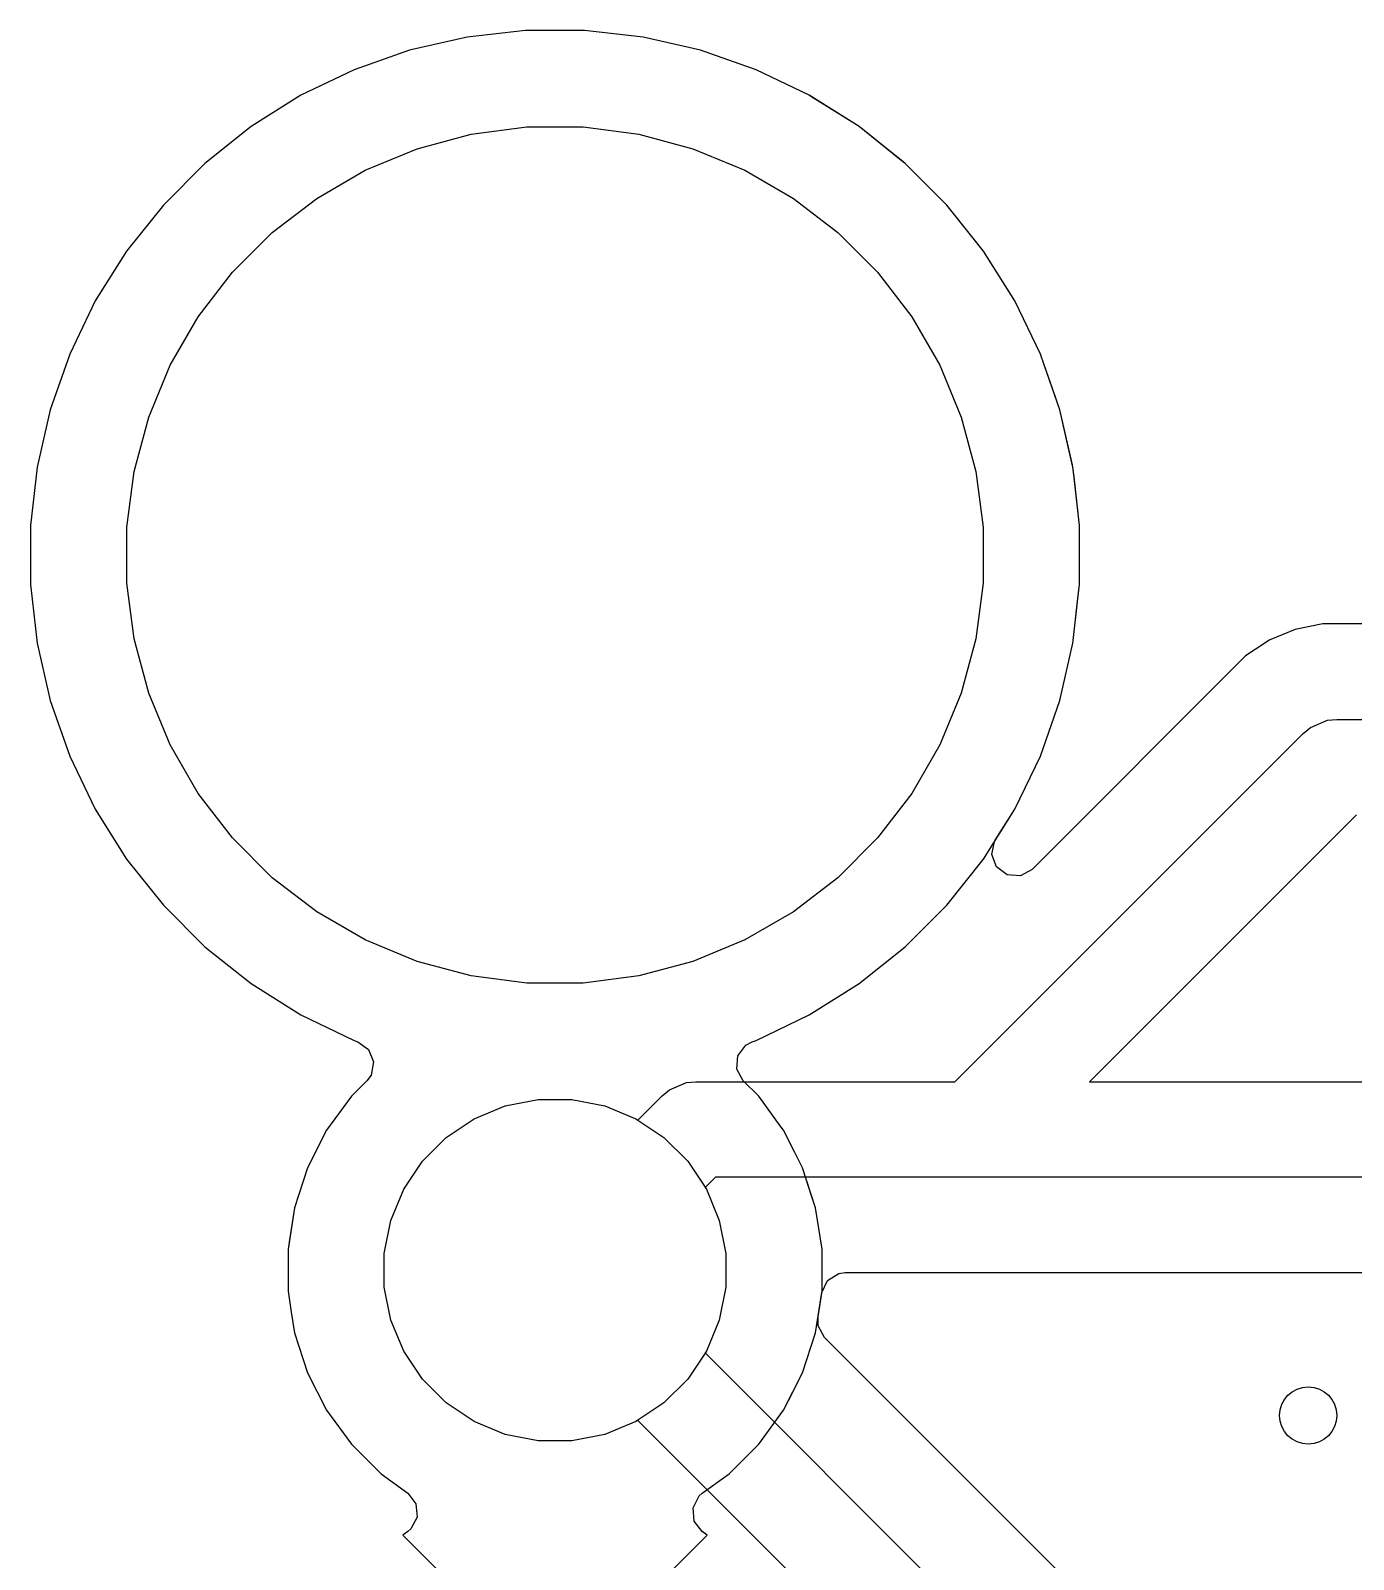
# Model space of a CAD drawing. Header units: inches. Extents: x 6.57 to 9.79, y -8.72 to -3.17.
# Drawn here: x 7.3937 to 7.6668, y -8.14 to -7.8243 of the extents above; entities that cross this region are included whole.
import ezdxf

# ---------------------------------------------------------------- set-up
doc = ezdxf.new("R2010")
doc.units = ezdxf.units.IN
doc.header["$MEASUREMENT"] = 0
doc.layers.add('In1.Cu', color=91, linetype='CONTINUOUS', true_color=0x7fc87f)

msp = doc.modelspace()

# ---------------------------------------------------------------- linework, layer by layer
at = {"layer": 'In1.Cu', "linetype": 'CONTINUOUS'}
for p, q in [((7.49588, -7.82433), (7.4838, -7.82569)), ((7.49588, -7.82433), (7.4838, -7.82569)), ((7.49588, -7.82433), (7.4838, -7.82569)), ((7.49588, -7.82433), (7.4838, -7.82569)), ((7.50805, -7.82433), (7.49588, -7.82433)), ((7.49588, -7.82433), (7.49588, -7.82433)), ((7.50805, -7.82433), (7.49588, -7.82433)), ((7.49588, -7.82433), (7.49588, -7.82433)), ((7.50805, -7.82433), (7.49588, -7.82433)), ((7.49588, -7.82433), (7.49588, -7.82433)), ((7.50805, -7.82433), (7.49588, -7.82433)), ((7.49588, -7.82433), (7.49588, -7.82433)), ((7.52013, -7.82569), (7.50805, -7.82433)), ((7.50805, -7.82433), (7.50805, -7.82433)), ((7.52013, -7.82569), (7.50805, -7.82433)), ((7.50805, -7.82433), (7.50805, -7.82433)), ((7.52013, -7.82569), (7.50805, -7.82433)), ((7.50805, -7.82433), (7.50805, -7.82433)), ((7.52013, -7.82569), (7.50805, -7.82433)), ((7.50805, -7.82433), (7.50805, -7.82433)), ((7.4838, -7.82569), (7.47194, -7.82839)), ((7.4838, -7.82569), (7.47194, -7.82839)), ((7.4838, -7.82569), (7.47194, -7.82839)), ((7.4838, -7.82569), (7.47194, -7.82839)), ((7.4838, -7.82569), (7.4838, -7.82569)), ((7.4838, -7.82569), (7.4838, -7.82569)), ((7.4838, -7.82569), (7.4838, -7.82569)), ((7.4838, -7.82569), (7.4838, -7.82569)), ((7.53199, -7.82839), (7.52013, -7.82569)), ((7.52013, -7.82569), (7.52013, -7.82569)), ((7.53199, -7.82839), (7.52013, -7.82569)), ((7.52013, -7.82569), (7.52013, -7.82569)), ((7.53199, -7.82839), (7.52013, -7.82569)), ((7.52013, -7.82569), (7.52013, -7.82569)), ((7.53199, -7.82839), (7.52013, -7.82569)), ((7.52013, -7.82569), (7.52013, -7.82569)), ((7.47194, -7.82839), (7.46046, -7.83241)), ((7.47194, -7.82839), (7.46046, -7.83241)), ((7.47194, -7.82839), (7.46046, -7.83241)), ((7.47194, -7.82839), (7.46046, -7.83241)), ((7.47194, -7.82839), (7.47194, -7.82839)), ((7.47194, -7.82839), (7.47194, -7.82839)), ((7.47194, -7.82839), (7.47194, -7.82839)), ((7.47194, -7.82839), (7.47194, -7.82839)), ((7.54347, -7.83241), (7.53199, -7.82839)), ((7.53199, -7.82839), (7.53199, -7.82839)), ((7.54347, -7.83241), (7.53199, -7.82839)), ((7.53199, -7.82839), (7.53199, -7.82839)), ((7.54347, -7.83241), (7.53199, -7.82839)), ((7.53199, -7.82839), (7.53199, -7.82839)), ((7.54347, -7.83241), (7.53199, -7.82839)), ((7.53199, -7.82839), (7.53199, -7.82839)), ((7.46046, -7.83241), (7.4495, -7.83769)), ((7.46046, -7.83241), (7.4495, -7.83769)), ((7.46046, -7.83241), (7.4495, -7.83769)), ((7.46046, -7.83241), (7.4495, -7.83769)), ((7.46046, -7.83241), (7.46046, -7.83241)), ((7.46046, -7.83241), (7.46046, -7.83241)), ((7.46046, -7.83241), (7.46046, -7.83241)), ((7.46046, -7.83241), (7.46046, -7.83241)), ((7.55443, -7.83769), (7.54347, -7.83241)), ((7.54347, -7.83241), (7.54347, -7.83241)), ((7.55443, -7.83769), (7.54347, -7.83241)), ((7.54347, -7.83241), (7.54347, -7.83241)), ((7.55443, -7.83769), (7.54347, -7.83241)), ((7.54347, -7.83241), (7.54347, -7.83241)), ((7.55443, -7.83769), (7.54347, -7.83241)), ((7.54347, -7.83241), (7.54347, -7.83241)), ((7.4495, -7.83769), (7.4392, -7.84416)), ((7.4495, -7.83769), (7.4392, -7.84416)), ((7.4495, -7.83769), (7.4392, -7.84416)), ((7.4495, -7.83769), (7.4392, -7.84416)), ((7.55478, -7.83791), (7.55443, -7.83769)), ((7.56473, -7.84416), (7.55443, -7.83769)), ((7.55443, -7.83769), (7.55443, -7.83769)), ((7.56473, -7.84416), (7.55443, -7.83769)), ((7.55443, -7.83769), (7.55443, -7.83769)), ((7.55497, -7.83802), (7.55443, -7.83769)), ((7.56473, -7.84416), (7.55478, -7.83791)), ((7.56473, -7.84416), (7.55497, -7.83802)), ((7.4392, -7.84416), (7.42969, -7.85174)), ((7.4392, -7.84416), (7.42969, -7.85174)), ((7.4392, -7.84416), (7.42969, -7.85174)), ((7.4392, -7.84416), (7.42969, -7.85174)), ((7.47349, -7.84873), (7.48468, -7.84573)), ((7.47349, -7.84873), (7.48468, -7.84573)), ((7.47349, -7.84873), (7.48468, -7.84573)), ((7.47349, -7.84873), (7.48468, -7.84573)), ((7.48468, -7.84573), (7.49617, -7.84422)), ((7.48468, -7.84573), (7.49617, -7.84422)), ((7.48468, -7.84573), (7.49617, -7.84422)), ((7.48468, -7.84573), (7.49617, -7.84422)), ((7.49617, -7.84422), (7.50776, -7.84422)), ((7.49617, -7.84422), (7.50776, -7.84422)), ((7.49617, -7.84422), (7.50776, -7.84422)), ((7.49617, -7.84422), (7.50776, -7.84422)), ((7.50776, -7.84422), (7.51925, -7.84573)), ((7.50776, -7.84422), (7.51925, -7.84573)), ((7.50776, -7.84422), (7.51925, -7.84573)), ((7.50776, -7.84422), (7.51925, -7.84573)), ((7.51925, -7.84573), (7.53044, -7.84873)), ((7.51925, -7.84573), (7.53044, -7.84873)), ((7.51925, -7.84573), (7.53044, -7.84873)), ((7.51925, -7.84573), (7.53044, -7.84873)), ((7.57424, -7.85174), (7.56473, -7.84416)), ((7.56766, -7.84649), (7.56473, -7.84416)), ((7.57424, -7.85174), (7.56473, -7.84416)), ((7.56842, -7.8471), (7.56473, -7.84416)), ((7.57345, -7.85112), (7.56766, -7.84649)), ((7.46279, -7.85317), (7.47349, -7.84873)), ((7.46279, -7.85317), (7.47349, -7.84873)), ((7.46279, -7.85317), (7.47349, -7.84873)), ((7.46279, -7.85317), (7.47349, -7.84873)), ((7.53044, -7.84873), (7.54114, -7.85317)), ((7.53044, -7.84873), (7.54114, -7.85317)), ((7.53044, -7.84873), (7.54114, -7.85317)), ((7.53044, -7.84873), (7.54114, -7.85317)), ((7.57341, -7.85109), (7.56842, -7.8471)), ((7.42969, -7.85174), (7.42109, -7.86034)), ((7.42969, -7.85174), (7.42109, -7.86034)), ((7.42969, -7.85174), (7.42109, -7.86034)), ((7.42969, -7.85174), (7.42109, -7.86034)), ((7.57424, -7.85174), (7.57341, -7.85109)), ((7.57424, -7.85174), (7.57345, -7.85112)), ((7.58284, -7.86034), (7.57424, -7.85174)), ((7.58284, -7.86034), (7.57424, -7.85174)), ((7.58284, -7.86034), (7.57424, -7.85174)), ((7.58284, -7.86034), (7.57424, -7.85174)), ((7.45275, -7.85896), (7.46279, -7.85317)), ((7.45275, -7.85896), (7.46279, -7.85317)), ((7.45275, -7.85896), (7.46279, -7.85317)), ((7.45275, -7.85896), (7.46279, -7.85317)), ((7.54114, -7.85317), (7.55118, -7.85896)), ((7.54114, -7.85317), (7.55118, -7.85896)), ((7.54114, -7.85317), (7.55118, -7.85896)), ((7.54114, -7.85317), (7.55118, -7.85896)), ((7.44356, -7.86601), (7.45275, -7.85896)), ((7.44356, -7.86601), (7.45275, -7.85896)), ((7.44356, -7.86601), (7.45275, -7.85896)), ((7.44356, -7.86601), (7.45275, -7.85896)), ((7.55118, -7.85896), (7.56037, -7.86601)), ((7.55118, -7.85896), (7.56037, -7.86601)), ((7.55118, -7.85896), (7.56037, -7.86601)), ((7.55118, -7.85896), (7.56037, -7.86601)), ((7.42109, -7.86034), (7.41351, -7.86985)), ((7.42109, -7.86034), (7.41351, -7.86985)), ((7.42109, -7.86034), (7.41351, -7.86985)), ((7.42109, -7.86034), (7.41351, -7.86985)), ((7.59042, -7.86985), (7.58284, -7.86034)), ((7.59042, -7.86985), (7.58284, -7.86034)), ((7.58859, -7.86755), (7.58284, -7.86034)), ((7.59042, -7.86985), (7.58284, -7.86034)), ((7.43537, -7.87421), (7.44356, -7.86601)), ((7.43537, -7.87421), (7.44356, -7.86601)), ((7.43537, -7.87421), (7.44356, -7.86601)), ((7.43537, -7.87421), (7.44356, -7.86601)), ((7.56037, -7.86601), (7.56857, -7.87421)), ((7.56037, -7.86601), (7.56857, -7.87421)), ((7.56037, -7.86601), (7.56857, -7.87421)), ((7.56037, -7.86601), (7.56857, -7.87421)), ((7.59042, -7.86985), (7.58859, -7.86755)), ((7.41351, -7.86985), (7.40704, -7.88015)), ((7.41351, -7.86985), (7.40704, -7.88015)), ((7.41351, -7.86985), (7.40704, -7.88015)), ((7.41351, -7.86985), (7.40704, -7.88015)), ((7.59689, -7.88015), (7.59042, -7.86985)), ((7.59689, -7.88015), (7.59042, -7.86985)), ((7.59689, -7.88015), (7.59042, -7.86985)), ((7.59689, -7.88015), (7.59042, -7.86985)), ((7.42831, -7.8834), (7.43537, -7.87421)), ((7.42831, -7.8834), (7.43537, -7.87421)), ((7.42831, -7.8834), (7.43537, -7.87421)), ((7.42831, -7.8834), (7.43537, -7.87421)), ((7.56857, -7.87421), (7.57562, -7.8834)), ((7.56857, -7.87421), (7.57562, -7.8834)), ((7.56857, -7.87421), (7.57562, -7.8834)), ((7.56857, -7.87421), (7.57562, -7.8834)), ((7.40704, -7.88015), (7.40176, -7.89111)), ((7.40704, -7.88015), (7.40176, -7.89111)), ((7.40704, -7.88015), (7.40176, -7.89111)), ((7.40704, -7.88015), (7.40176, -7.89111)), ((7.60217, -7.89111), (7.59689, -7.88015)), ((7.60217, -7.89111), (7.59689, -7.88015)), ((7.60217, -7.89111), (7.59689, -7.88015)), ((7.60217, -7.89111), (7.59689, -7.88015)), ((7.42252, -7.89343), (7.42831, -7.8834)), ((7.42252, -7.89343), (7.42831, -7.8834)), ((7.42252, -7.89343), (7.42831, -7.8834)), ((7.42252, -7.89343), (7.42831, -7.8834)), ((7.57562, -7.8834), (7.58141, -7.89343)), ((7.57562, -7.8834), (7.58141, -7.89343)), ((7.57562, -7.8834), (7.58141, -7.89343)), ((7.57562, -7.8834), (7.58141, -7.89343)), ((7.40176, -7.89111), (7.39775, -7.90259)), ((7.40176, -7.89111), (7.39775, -7.90259)), ((7.40176, -7.89111), (7.39775, -7.90259)), ((7.40176, -7.89111), (7.39775, -7.90259)), ((7.40176, -7.89111), (7.40176, -7.89111)), ((7.40176, -7.89111), (7.40176, -7.89111)), ((7.40176, -7.89111), (7.40176, -7.89111)), ((7.40176, -7.89111), (7.40176, -7.89111)), ((7.41808, -7.90414), (7.42252, -7.89343)), ((7.41808, -7.90414), (7.42252, -7.89343)), ((7.41808, -7.90414), (7.42252, -7.89343)), ((7.41808, -7.90414), (7.42252, -7.89343)), ((7.58141, -7.89343), (7.58585, -7.90414)), ((7.58141, -7.89343), (7.58585, -7.90414)), ((7.58141, -7.89343), (7.58585, -7.90414)), ((7.58141, -7.89343), (7.58585, -7.90414)), ((7.60293, -7.8933), (7.60217, -7.89111)), ((7.60293, -7.8933), (7.60217, -7.89111)), ((7.60293, -7.8933), (7.60217, -7.89111)), ((7.60293, -7.8933), (7.60217, -7.89111)), ((7.60618, -7.90259), (7.60293, -7.8933)), ((7.60474, -7.89846), (7.60293, -7.8933)), ((7.60618, -7.90259), (7.60293, -7.8933)), ((7.60618, -7.90259), (7.60293, -7.8933)), ((7.60618, -7.90259), (7.60474, -7.89846)), ((7.39775, -7.90259), (7.39504, -7.91445)), ((7.39775, -7.90259), (7.39504, -7.91445)), ((7.39775, -7.90259), (7.39504, -7.91445)), ((7.39775, -7.90259), (7.39504, -7.91445)), ((7.39775, -7.90259), (7.39775, -7.90259)), ((7.39775, -7.90259), (7.39775, -7.90259)), ((7.39775, -7.90259), (7.39775, -7.90259)), ((7.39775, -7.90259), (7.39775, -7.90259)), ((7.60889, -7.91445), (7.60618, -7.90259)), ((7.60618, -7.90259), (7.60618, -7.90259)), ((7.60878, -7.91396), (7.60618, -7.90259)), ((7.60794, -7.91028), (7.60618, -7.90259)), ((7.60618, -7.90259), (7.60618, -7.90259)), ((7.60889, -7.91445), (7.60618, -7.90259)), ((7.60618, -7.90259), (7.60618, -7.90259)), ((7.41508, -7.91533), (7.41808, -7.90414)), ((7.41508, -7.91533), (7.41808, -7.90414)), ((7.41508, -7.91533), (7.41808, -7.90414)), ((7.41508, -7.91533), (7.41808, -7.90414)), ((7.58585, -7.90414), (7.58885, -7.91533)), ((7.58585, -7.90414), (7.58885, -7.91533)), ((7.58585, -7.90414), (7.58885, -7.91533)), ((7.58585, -7.90414), (7.58885, -7.91533)), ((7.60813, -7.91113), (7.60794, -7.91028)), ((7.60889, -7.91445), (7.60813, -7.91113)), ((7.39504, -7.91445), (7.39368, -7.92653)), ((7.39504, -7.91445), (7.39368, -7.92653)), ((7.39504, -7.91445), (7.39368, -7.92653)), ((7.39504, -7.91445), (7.39368, -7.92653)), ((7.39504, -7.91445), (7.39504, -7.91445)), ((7.39504, -7.91445), (7.39504, -7.91445)), ((7.39504, -7.91445), (7.39504, -7.91445)), ((7.39504, -7.91445), (7.39504, -7.91445)), ((7.41357, -7.92682), (7.41508, -7.91533)), ((7.41357, -7.92682), (7.41508, -7.91533)), ((7.41357, -7.92682), (7.41508, -7.91533)), ((7.41357, -7.92682), (7.41508, -7.91533)), ((7.58885, -7.91533), (7.59036, -7.92682)), ((7.58885, -7.91533), (7.59036, -7.92682)), ((7.58885, -7.91533), (7.59036, -7.92682)), ((7.58885, -7.91533), (7.59036, -7.92682)), ((7.60889, -7.91445), (7.60878, -7.91396)), ((7.60912, -7.91649), (7.60889, -7.91445)), ((7.60889, -7.91445), (7.60889, -7.91445)), ((7.60914, -7.91663), (7.60889, -7.91445)), ((7.60889, -7.91445), (7.60889, -7.91445)), ((7.60914, -7.91663), (7.60889, -7.91445)), ((7.60889, -7.91445), (7.60889, -7.91445)), ((7.60914, -7.91663), (7.60889, -7.91445)), ((7.60889, -7.91445), (7.60889, -7.91445)), ((7.61025, -7.92653), (7.60912, -7.91649)), ((7.61025, -7.92653), (7.60914, -7.91663)), ((7.61025, -7.92653), (7.60914, -7.91663)), ((7.61025, -7.92653), (7.60914, -7.91663)), ((7.39368, -7.92653), (7.39368, -7.93869)), ((7.39368, -7.92653), (7.39368, -7.93869)), ((7.39368, -7.92653), (7.39368, -7.93869)), ((7.39368, -7.92653), (7.39368, -7.93869)), ((7.41357, -7.93841), (7.41357, -7.92682)), ((7.41357, -7.93841), (7.41357, -7.92682)), ((7.41357, -7.93841), (7.41357, -7.92682)), ((7.41357, -7.93841), (7.41357, -7.92682)), ((7.59036, -7.92682), (7.59036, -7.93841)), ((7.59036, -7.92682), (7.59036, -7.93841)), ((7.59036, -7.92682), (7.59036, -7.93841)), ((7.59036, -7.92682), (7.59036, -7.93841)), ((7.61025, -7.93869), (7.61025, -7.92653)), ((7.61025, -7.93869), (7.61025, -7.92653)), ((7.61025, -7.93869), (7.61025, -7.92653)), ((7.61025, -7.93869), (7.61025, -7.92653)), ((7.39368, -7.93869), (7.39504, -7.95078)), ((7.39368, -7.93869), (7.39504, -7.95078)), ((7.39368, -7.93869), (7.39504, -7.95078)), ((7.39368, -7.93869), (7.39504, -7.95078)), ((7.41508, -7.94989), (7.41357, -7.93841)), ((7.41508, -7.94989), (7.41357, -7.93841)), ((7.41508, -7.94989), (7.41357, -7.93841)), ((7.41508, -7.94989), (7.41357, -7.93841)), ((7.59036, -7.93841), (7.58885, -7.94989)), ((7.59036, -7.93841), (7.58885, -7.94989)), ((7.59036, -7.93841), (7.58885, -7.94989)), ((7.59036, -7.93841), (7.58885, -7.94989)), ((7.60987, -7.94212), (7.61025, -7.93869)), ((7.60992, -7.94167), (7.61025, -7.93869)), ((7.60992, -7.94167), (7.61025, -7.93869)), ((7.60993, -7.94156), (7.61025, -7.93869)), ((7.60895, -7.95028), (7.60993, -7.94156)), ((7.60895, -7.95028), (7.60992, -7.94167)), ((7.60895, -7.95028), (7.60992, -7.94167)), ((7.60895, -7.95028), (7.60987, -7.94212)), ((7.66048, -7.94683), (7.65477, -7.94797)), ((7.70394, -7.94683), (7.66048, -7.94683)), ((7.39504, -7.95078), (7.39504, -7.95078)), ((7.39504, -7.95078), (7.39775, -7.96264)), ((7.39504, -7.95078), (7.39504, -7.95078)), ((7.39504, -7.95078), (7.39775, -7.96264)), ((7.39504, -7.95078), (7.39504, -7.95078)), ((7.39504, -7.95078), (7.39775, -7.96264)), ((7.39504, -7.95078), (7.39504, -7.95078)), ((7.39504, -7.95078), (7.39775, -7.96264)), ((7.41808, -7.96109), (7.41508, -7.94989)), ((7.41808, -7.96109), (7.41508, -7.94989)), ((7.41808, -7.96109), (7.41508, -7.94989)), ((7.41808, -7.96109), (7.41508, -7.94989)), ((7.58885, -7.94989), (7.58585, -7.96109)), ((7.58885, -7.94989), (7.58585, -7.96109)), ((7.58885, -7.94989), (7.58585, -7.96109)), ((7.58885, -7.94989), (7.58585, -7.96109)), ((7.60618, -7.96264), (7.60889, -7.95078)), ((7.60618, -7.96264), (7.60889, -7.95078)), ((7.60618, -7.96264), (7.60889, -7.95078)), ((7.60618, -7.96264), (7.60889, -7.95078)), ((7.60889, -7.95078), (7.60895, -7.95028)), ((7.60889, -7.95078), (7.60895, -7.95028)), ((7.60889, -7.95078), (7.60895, -7.95028)), ((7.60889, -7.95078), (7.60895, -7.95028)), ((7.64851, -7.95078), (7.64455, -7.95343)), ((7.64939, -7.95019), (7.64851, -7.95078)), ((7.65477, -7.94797), (7.64939, -7.95019)), ((7.64939, -7.95019), (7.64939, -7.95019)), ((7.65477, -7.94797), (7.65477, -7.94797)), ((7.64455, -7.95343), (7.60046, -7.99752)), ((7.64455, -7.95343), (7.64455, -7.95343)), ((7.39775, -7.96264), (7.39775, -7.96264)), ((7.39775, -7.96264), (7.40176, -7.97412)), ((7.39775, -7.96264), (7.39775, -7.96264)), ((7.39775, -7.96264), (7.40176, -7.97412)), ((7.39775, -7.96264), (7.39775, -7.96264)), ((7.39775, -7.96264), (7.40176, -7.97412)), ((7.39775, -7.96264), (7.39775, -7.96264)), ((7.39775, -7.96264), (7.40176, -7.97412)), ((7.42252, -7.97179), (7.41808, -7.96109)), ((7.42252, -7.97179), (7.41808, -7.96109)), ((7.42252, -7.97179), (7.41808, -7.96109)), ((7.42252, -7.97179), (7.41808, -7.96109)), ((7.58585, -7.96109), (7.58141, -7.97179)), ((7.58585, -7.96109), (7.58141, -7.97179)), ((7.58585, -7.96109), (7.58141, -7.97179)), ((7.58585, -7.96109), (7.58141, -7.97179)), ((7.60217, -7.97412), (7.60618, -7.96264)), ((7.60217, -7.97412), (7.60618, -7.96264)), ((7.60217, -7.97412), (7.60618, -7.96264)), ((7.60217, -7.97412), (7.60618, -7.96264)), ((7.66147, -7.96672), (7.66339, -7.96654)), ((7.66339, -7.96654), (7.71072, -7.96654)), ((7.58451, -8.04134), (7.65643, -7.96942)), ((7.65643, -7.96942), (7.65792, -7.96819)), ((7.65792, -7.96819), (7.66147, -7.96672)), ((7.66147, -7.96672), (7.66147, -7.96672)), ((7.42831, -7.98183), (7.42252, -7.97179)), ((7.42831, -7.98183), (7.42252, -7.97179)), ((7.42831, -7.98183), (7.42252, -7.97179)), ((7.42831, -7.98183), (7.42252, -7.97179)), ((7.58141, -7.97179), (7.57562, -7.98183)), ((7.58141, -7.97179), (7.57562, -7.98183)), ((7.58141, -7.97179), (7.57562, -7.98183)), ((7.58141, -7.97179), (7.57562, -7.98183)), ((7.40176, -7.97412), (7.40176, -7.97412)), ((7.40176, -7.97412), (7.40704, -7.98508)), ((7.40176, -7.97412), (7.40176, -7.97412)), ((7.40176, -7.97412), (7.40704, -7.98508)), ((7.40176, -7.97412), (7.40176, -7.97412)), ((7.40176, -7.97412), (7.40704, -7.98508)), ((7.40176, -7.97412), (7.40176, -7.97412)), ((7.40176, -7.97412), (7.40704, -7.98508)), ((7.59689, -7.98508), (7.60217, -7.97412)), ((7.59689, -7.98508), (7.60217, -7.97412)), ((7.59689, -7.98508), (7.60217, -7.97412)), ((7.59689, -7.98508), (7.60217, -7.97412)), ((7.43537, -7.99102), (7.42831, -7.98183)), ((7.43537, -7.99102), (7.42831, -7.98183)), ((7.43537, -7.99102), (7.42831, -7.98183)), ((7.43537, -7.99102), (7.42831, -7.98183)), ((7.57562, -7.98183), (7.56857, -7.99102)), ((7.57562, -7.98183), (7.56857, -7.99102)), ((7.57562, -7.98183), (7.56857, -7.99102)), ((7.57562, -7.98183), (7.56857, -7.99102)), ((7.40704, -7.98508), (7.40704, -7.98508)), ((7.40704, -7.98508), (7.41351, -7.99537)), ((7.40704, -7.98508), (7.40704, -7.98508)), ((7.40704, -7.98508), (7.41351, -7.99537)), ((7.40704, -7.98508), (7.40704, -7.98508)), ((7.40704, -7.98508), (7.41351, -7.99537)), ((7.40704, -7.98508), (7.40704, -7.98508)), ((7.40704, -7.98508), (7.41351, -7.99537)), ((7.59042, -7.99537), (7.59689, -7.98508)), ((7.59042, -7.99537), (7.59689, -7.98508)), ((7.59042, -7.99537), (7.59689, -7.98508)), ((7.59287, -7.99147), (7.59689, -7.98508)), ((7.66746, -7.98622), (7.61234, -8.04134)), ((7.44356, -7.99921), (7.43537, -7.99102)), ((7.44356, -7.99921), (7.43537, -7.99102)), ((7.44356, -7.99921), (7.43537, -7.99102)), ((7.44356, -7.99921), (7.43537, -7.99102)), ((7.56857, -7.99102), (7.56037, -7.99921)), ((7.56857, -7.99102), (7.56037, -7.99921)), ((7.56857, -7.99102), (7.56037, -7.99921)), ((7.56857, -7.99102), (7.56037, -7.99921)), ((7.59214, -7.99442), (7.59272, -7.99173)), ((7.59272, -7.99173), (7.59287, -7.99147)), ((7.5931, -7.99699), (7.59214, -7.99442)), ((7.41351, -7.99537), (7.42109, -8.00488)), ((7.41351, -7.99537), (7.42109, -8.00488)), ((7.41351, -7.99537), (7.42109, -8.00488)), ((7.41351, -7.99537), (7.42109, -8.00488)), ((7.58284, -8.00488), (7.59042, -7.99537)), ((7.58284, -8.00488), (7.59042, -7.99537)), ((7.58284, -8.00488), (7.59042, -7.99537)), ((7.5953, -7.99864), (7.5931, -7.99699)), ((7.60046, -7.99752), (7.59804, -7.99884)), ((7.45275, -8.00627), (7.44356, -7.99921)), ((7.45275, -8.00627), (7.44356, -7.99921)), ((7.45275, -8.00627), (7.44356, -7.99921)), ((7.45275, -8.00627), (7.44356, -7.99921)), ((7.56037, -7.99921), (7.55118, -8.00627)), ((7.56037, -7.99921), (7.55118, -8.00627)), ((7.56037, -7.99921), (7.55118, -8.00627)), ((7.56037, -7.99921), (7.55118, -8.00627)), ((7.59804, -7.99884), (7.5953, -7.99864)), ((7.42109, -8.00488), (7.42969, -8.01348)), ((7.42109, -8.00488), (7.42969, -8.01348)), ((7.42109, -8.00488), (7.42969, -8.01348)), ((7.42109, -8.00488), (7.42969, -8.01348)), ((7.46279, -8.01206), (7.45275, -8.00627)), ((7.46279, -8.01206), (7.45275, -8.00627)), ((7.46279, -8.01206), (7.45275, -8.00627)), ((7.46279, -8.01206), (7.45275, -8.00627)), ((7.55118, -8.00627), (7.54114, -8.01206)), ((7.55118, -8.00627), (7.54114, -8.01206)), ((7.55118, -8.00627), (7.54114, -8.01206)), ((7.55118, -8.00627), (7.54114, -8.01206)), ((7.57424, -8.01348), (7.58284, -8.00488)), ((7.57424, -8.01348), (7.58284, -8.00488)), ((7.57901, -8.00871), (7.58284, -8.00488)), ((7.57424, -8.01348), (7.57901, -8.00871)), ((7.42969, -8.01348), (7.4392, -8.02107)), ((7.42969, -8.01348), (7.4392, -8.02107)), ((7.42969, -8.01348), (7.4392, -8.02107)), ((7.42969, -8.01348), (7.4392, -8.02107)), ((7.47349, -8.01649), (7.46279, -8.01206)), ((7.47349, -8.01649), (7.46279, -8.01206)), ((7.47349, -8.01649), (7.46279, -8.01206)), ((7.47349, -8.01649), (7.46279, -8.01206)), ((7.54114, -8.01206), (7.53044, -8.01649)), ((7.54114, -8.01206), (7.53044, -8.01649)), ((7.54114, -8.01206), (7.53044, -8.01649)), ((7.54114, -8.01206), (7.53044, -8.01649)), ((7.56473, -8.02107), (7.57424, -8.01348)), ((7.56473, -8.02107), (7.57424, -8.01348)), ((7.56473, -8.02107), (7.57424, -8.01348)), ((7.48468, -8.01949), (7.47349, -8.01649)), ((7.48468, -8.01949), (7.47349, -8.01649)), ((7.48468, -8.01949), (7.47349, -8.01649)), ((7.48468, -8.01949), (7.47349, -8.01649)), ((7.53044, -8.01649), (7.51925, -8.01949)), ((7.53044, -8.01649), (7.51925, -8.01949)), ((7.53044, -8.01649), (7.51925, -8.01949)), ((7.53044, -8.01649), (7.51925, -8.01949)), ((7.49617, -8.02101), (7.48468, -8.01949)), ((7.49617, -8.02101), (7.48468, -8.01949)), ((7.49617, -8.02101), (7.48468, -8.01949)), ((7.49617, -8.02101), (7.48468, -8.01949)), ((7.51925, -8.01949), (7.50776, -8.02101)), ((7.51925, -8.01949), (7.50776, -8.02101)), ((7.51925, -8.01949), (7.50776, -8.02101)), ((7.51925, -8.01949), (7.50776, -8.02101)), ((7.4392, -8.02107), (7.4495, -8.02754)), ((7.4392, -8.02107), (7.4495, -8.02754)), ((7.4392, -8.02107), (7.4495, -8.02754)), ((7.4392, -8.02107), (7.4495, -8.02754)), ((7.50776, -8.02101), (7.49617, -8.02101)), ((7.50776, -8.02101), (7.49617, -8.02101)), ((7.50776, -8.02101), (7.49617, -8.02101)), ((7.50776, -8.02101), (7.49617, -8.02101)), ((7.55443, -8.02754), (7.56473, -8.02107)), ((7.55443, -8.02754), (7.56473, -8.02107)), ((7.55443, -8.02754), (7.56473, -8.02107)), ((7.4495, -8.02754), (7.46046, -8.03281)), ((7.4495, -8.02754), (7.46046, -8.03281)), ((7.4495, -8.02754), (7.46046, -8.03281)), ((7.4495, -8.02754), (7.46046, -8.03281)), ((7.54347, -8.03281), (7.55443, -8.02754)), ((7.54347, -8.03281), (7.55443, -8.02754)), ((7.54347, -8.03281), (7.55443, -8.02754)), ((7.46046, -8.03281), (7.46125, -8.03309)), ((7.46046, -8.03281), (7.46125, -8.03309)), ((7.46046, -8.03281), (7.46125, -8.03309)), ((7.46046, -8.03281), (7.46125, -8.03309)), ((7.54268, -8.03309), (7.54347, -8.03281)), ((7.54268, -8.03309), (7.54347, -8.03281)), ((7.54268, -8.03309), (7.54347, -8.03281)), ((7.46125, -8.03309), (7.46125, -8.03309)), ((7.46125, -8.03309), (7.46348, -8.03469)), ((7.46125, -8.03309), (7.46348, -8.03469)), ((7.46125, -8.03309), (7.46125, -8.03309)), ((7.46125, -8.03309), (7.46348, -8.03469)), ((7.46125, -8.03309), (7.46125, -8.03309)), ((7.46125, -8.03309), (7.46348, -8.03469)), ((7.46348, -8.03469), (7.4645, -8.03725)), ((7.46348, -8.03469), (7.4645, -8.03725)), ((7.46348, -8.03469), (7.4645, -8.03725)), ((7.46348, -8.03469), (7.4645, -8.03725)), ((7.53952, -8.03874), (7.53972, -8.03599)), ((7.53952, -8.03874), (7.53972, -8.03599)), ((7.53952, -8.03874), (7.53972, -8.03599)), ((7.53972, -8.03599), (7.54137, -8.03379)), ((7.53972, -8.03599), (7.54137, -8.03379)), ((7.53972, -8.03599), (7.54137, -8.03379)), ((7.54137, -8.03379), (7.54268, -8.03309)), ((7.54137, -8.03379), (7.54268, -8.03309)), ((7.54137, -8.03379), (7.54268, -8.03309)), ((7.4645, -8.03725), (7.46397, -8.03995)), ((7.4645, -8.03725), (7.46397, -8.03995)), ((7.4645, -8.03725), (7.46397, -8.03995)), ((7.4645, -8.03725), (7.46397, -8.03995)), ((7.54084, -8.04115), (7.53952, -8.03874)), ((7.54084, -8.04115), (7.53952, -8.03874)), ((7.54084, -8.04115), (7.53952, -8.03874)), ((7.46309, -8.04115), (7.45991, -8.04433)), ((7.46309, -8.04115), (7.45991, -8.04433)), ((7.46309, -8.04115), (7.45991, -8.04433)), ((7.46309, -8.04115), (7.45991, -8.04433)), ((7.46397, -8.03995), (7.46309, -8.04115)), ((7.46397, -8.03995), (7.46309, -8.04115)), ((7.46397, -8.03995), (7.46309, -8.04115)), ((7.46397, -8.03995), (7.46309, -8.04115)), ((7.52557, -8.043), (7.52911, -8.04153)), ((7.52911, -8.04153), (7.53103, -8.04134)), ((7.53103, -8.04134), (7.58451, -8.04134)), ((7.54402, -8.04433), (7.54084, -8.04115)), ((7.54402, -8.04433), (7.54084, -8.04115)), ((7.54402, -8.04433), (7.54084, -8.04115)), ((7.61234, -8.04134), (7.71072, -8.04134)), ((7.45991, -8.04433), (7.45481, -8.05135)), ((7.45991, -8.04433), (7.45481, -8.05135)), ((7.45991, -8.04433), (7.45481, -8.05135)), ((7.45991, -8.04433), (7.45481, -8.05135)), ((7.49168, -8.04634), (7.49849, -8.04499)), ((7.49168, -8.04634), (7.49849, -8.04499)), ((7.49168, -8.04634), (7.49849, -8.04499)), ((7.49168, -8.04634), (7.49849, -8.04499)), ((7.49849, -8.04499), (7.50544, -8.04499)), ((7.49849, -8.04499), (7.50544, -8.04499)), ((7.49849, -8.04499), (7.50544, -8.04499)), ((7.49849, -8.04499), (7.50544, -8.04499)), ((7.50544, -8.04499), (7.51225, -8.04634)), ((7.50544, -8.04499), (7.51225, -8.04634)), ((7.50544, -8.04499), (7.51225, -8.04634)), ((7.50544, -8.04499), (7.51225, -8.04634)), ((7.51904, -8.04925), (7.52408, -8.04422)), ((7.52408, -8.04422), (7.52557, -8.043)), ((7.52557, -8.043), (7.52557, -8.043)), ((7.54847, -8.05045), (7.54402, -8.04433)), ((7.54402, -8.04433), (7.54402, -8.04433)), ((7.54847, -8.05045), (7.54402, -8.04433)), ((7.54402, -8.04433), (7.54402, -8.04433)), ((7.54847, -8.05045), (7.54402, -8.04433)), ((7.54402, -8.04433), (7.54402, -8.04433)), ((7.48526, -8.049), (7.49168, -8.04634)), ((7.48526, -8.049), (7.49168, -8.04634)), ((7.48526, -8.049), (7.49168, -8.04634)), ((7.48526, -8.049), (7.49168, -8.04634)), ((7.51225, -8.04634), (7.51867, -8.049)), ((7.51225, -8.04634), (7.51867, -8.049)), ((7.51225, -8.04634), (7.51867, -8.049)), ((7.51225, -8.04634), (7.51867, -8.049)), ((7.45481, -8.05135), (7.45087, -8.05909)), ((7.45481, -8.05135), (7.45087, -8.05909)), ((7.45481, -8.05135), (7.45087, -8.05909)), ((7.45481, -8.05135), (7.45087, -8.05909)), ((7.47949, -8.05286), (7.48526, -8.049)), ((7.47949, -8.05286), (7.48526, -8.049)), ((7.47949, -8.05286), (7.48526, -8.049)), ((7.47949, -8.05286), (7.48526, -8.049)), ((7.51867, -8.049), (7.52444, -8.05286)), ((7.51867, -8.049), (7.51904, -8.04925)), ((7.51867, -8.049), (7.52444, -8.05286)), ((7.51867, -8.049), (7.52444, -8.05286)), ((7.54912, -8.05135), (7.54847, -8.05045)), ((7.54912, -8.05135), (7.54847, -8.05045)), ((7.54912, -8.05135), (7.54847, -8.05045)), ((7.55146, -8.05594), (7.54912, -8.05135)), ((7.55146, -8.05594), (7.54912, -8.05135)), ((7.55146, -8.05594), (7.54912, -8.05135)), ((7.47458, -8.05777), (7.47949, -8.05286)), ((7.47458, -8.05777), (7.47949, -8.05286)), ((7.47458, -8.05777), (7.47949, -8.05286)), ((7.47458, -8.05777), (7.47949, -8.05286)), ((7.52444, -8.05286), (7.52936, -8.05777)), ((7.52444, -8.05286), (7.52936, -8.05777)), ((7.52444, -8.05286), (7.52936, -8.05777)), ((7.47072, -8.06355), (7.47458, -8.05777)), ((7.47072, -8.06355), (7.47458, -8.05777)), ((7.47072, -8.06355), (7.47458, -8.05777)), ((7.47072, -8.06355), (7.47458, -8.05777)), ((7.52936, -8.05777), (7.53321, -8.06355)), ((7.52936, -8.05777), (7.53321, -8.06355)), ((7.52936, -8.05777), (7.53321, -8.06355)), ((7.55306, -8.05909), (7.55146, -8.05594)), ((7.55306, -8.05909), (7.55146, -8.05594)), ((7.55306, -8.05909), (7.55146, -8.05594)), ((7.45087, -8.05909), (7.44819, -8.06734)), ((7.45087, -8.05909), (7.44819, -8.06734)), ((7.45087, -8.05909), (7.44819, -8.06734)), ((7.45087, -8.05909), (7.44819, -8.06734)), ((7.45087, -8.05909), (7.45087, -8.05909)), ((7.45087, -8.05909), (7.45087, -8.05909)), ((7.45087, -8.05909), (7.45087, -8.05909)), ((7.45087, -8.05909), (7.45087, -8.05909)), ((7.53511, -8.06102), (7.53296, -8.06317)), ((7.58858, -8.06102), (7.53511, -8.06102)), ((7.55575, -8.06734), (7.55306, -8.05909)), ((7.55306, -8.05909), (7.55306, -8.05909)), ((7.55575, -8.06734), (7.55306, -8.05909)), ((7.55306, -8.05909), (7.55306, -8.05909)), ((7.55306, -8.05909), (7.55306, -8.05909)), ((7.55502, -8.06509), (7.55306, -8.05909)), ((7.71072, -8.06102), (7.58858, -8.06102)), ((7.46806, -8.06996), (7.47072, -8.06355)), ((7.46806, -8.06996), (7.47072, -8.06355)), ((7.46806, -8.06996), (7.47072, -8.06355)), ((7.46806, -8.06996), (7.47072, -8.06355)), ((7.53296, -8.06317), (7.53321, -8.06355)), ((7.53321, -8.06355), (7.53587, -8.06996)), ((7.53321, -8.06355), (7.53587, -8.06996)), ((7.53321, -8.06355), (7.53587, -8.06996)), ((7.53321, -8.06355), (7.53587, -8.06996)), ((7.44819, -8.06734), (7.44683, -8.07591)), ((7.44819, -8.06734), (7.44713, -8.07397)), ((7.44819, -8.06734), (7.44734, -8.07269)), ((7.44819, -8.06734), (7.44796, -8.06875)), ((7.44819, -8.06734), (7.44819, -8.06734)), ((7.55575, -8.06734), (7.55502, -8.06509)), ((7.5571, -8.07591), (7.55575, -8.06734)), ((7.55581, -8.06776), (7.55575, -8.06734)), ((7.55581, -8.06776), (7.55575, -8.06734)), ((7.44796, -8.06875), (7.44683, -8.07591)), ((7.4667, -8.07678), (7.46806, -8.06996)), ((7.4667, -8.07678), (7.46806, -8.06996)), ((7.4667, -8.07678), (7.46806, -8.06996)), ((7.4667, -8.07678), (7.46806, -8.06996)), ((7.53587, -8.06996), (7.53723, -8.07678)), ((7.53587, -8.06996), (7.53723, -8.07678)), ((7.53587, -8.06996), (7.53723, -8.07678)), ((7.53587, -8.06996), (7.53723, -8.07678)), ((7.5571, -8.07591), (7.55581, -8.06776)), ((7.5571, -8.07591), (7.55581, -8.06776)), ((7.44734, -8.07269), (7.44683, -8.07591)), ((7.44713, -8.07397), (7.44683, -8.07591)), ((7.44683, -8.07591), (7.44683, -8.08459)), ((7.44683, -8.07591), (7.44683, -8.08459)), ((7.44683, -8.07591), (7.44683, -8.08459)), ((7.44683, -8.07591), (7.44683, -8.08459)), ((7.4667, -8.08372), (7.4667, -8.07678)), ((7.4667, -8.08372), (7.4667, -8.07678)), ((7.4667, -8.08372), (7.4667, -8.07678)), ((7.4667, -8.08372), (7.4667, -8.07678)), ((7.53723, -8.07678), (7.53723, -8.08372)), ((7.53723, -8.07678), (7.53723, -8.08372)), ((7.53723, -8.07678), (7.53723, -8.08372)), ((7.53723, -8.07678), (7.53723, -8.08372)), ((7.5571, -8.08459), (7.5571, -8.07591)), ((7.5571, -8.08459), (7.5571, -8.07591)), ((7.5571, -8.08459), (7.5571, -8.07591)), ((7.55706, -8.08485), (7.55824, -8.08236)), ((7.55824, -8.08236), (7.56058, -8.08091)), ((7.56058, -8.08091), (7.56188, -8.08073)), ((7.56188, -8.08073), (7.58567, -8.08073)), ((7.58567, -8.08073), (7.58567, -8.08073)), ((7.58567, -8.08073), (7.59149, -8.08073)), ((7.59149, -8.08073), (7.70394, -8.08073)), ((7.44683, -8.08459), (7.44751, -8.08888)), ((7.44683, -8.08459), (7.44751, -8.08888)), ((7.44683, -8.08459), (7.44751, -8.08888)), ((7.44683, -8.08459), (7.44751, -8.08888)), ((7.46806, -8.09054), (7.4667, -8.08372)), ((7.46806, -8.09054), (7.4667, -8.08372)), ((7.46806, -8.09054), (7.4667, -8.08372)), ((7.46806, -8.09054), (7.4667, -8.08372)), ((7.53723, -8.08372), (7.53587, -8.09054)), ((7.53723, -8.08372), (7.53587, -8.09054)), ((7.53723, -8.08372), (7.53587, -8.09054)), ((7.53723, -8.08372), (7.53587, -8.09054)), ((7.55575, -8.09316), (7.5571, -8.08459)), ((7.55575, -8.09316), (7.5571, -8.08459)), ((7.55575, -8.09316), (7.55706, -8.08485)), ((7.55626, -8.08991), (7.5571, -8.08459)), ((7.44751, -8.08888), (7.44819, -8.09316)), ((7.44751, -8.08888), (7.44819, -8.09316)), ((7.44751, -8.08888), (7.44819, -8.09316)), ((7.44751, -8.08888), (7.44819, -8.09316)), ((7.47072, -8.09695), (7.46806, -8.09054)), ((7.47072, -8.09695), (7.46806, -8.09054)), ((7.47072, -8.09695), (7.46806, -8.09054)), ((7.47072, -8.09695), (7.46806, -8.09054)), ((7.53587, -8.09054), (7.53321, -8.09695)), ((7.53587, -8.09054), (7.53321, -8.09695)), ((7.53587, -8.09054), (7.53321, -8.09695)), ((7.53587, -8.09054), (7.53321, -8.09695)), ((7.55631, -8.09171), (7.55626, -8.08991)), ((7.55763, -8.09413), (7.55631, -8.09171)), ((7.44819, -8.09316), (7.45087, -8.10142)), ((7.44819, -8.09316), (7.45087, -8.10142)), ((7.44819, -8.09316), (7.45087, -8.10142)), ((7.44819, -8.09316), (7.45087, -8.10142)), ((7.55306, -8.10142), (7.55575, -8.09316)), ((7.55306, -8.10142), (7.55575, -8.09316)), ((7.55306, -8.10142), (7.55575, -8.09316)), ((7.57063, -8.10713), (7.55763, -8.09413)), ((7.47458, -8.10273), (7.47072, -8.09695)), ((7.47458, -8.10273), (7.47072, -8.09695)), ((7.47458, -8.10273), (7.47072, -8.09695)), ((7.47458, -8.10273), (7.47072, -8.09695)), ((7.53321, -8.09695), (7.52936, -8.10273)), ((7.53321, -8.09695), (7.52936, -8.10273)), ((7.53321, -8.09695), (7.52936, -8.10273)), ((7.53321, -8.09695), (7.53296, -8.09733)), ((7.53296, -8.09733), (8.08721, -8.65157)), ((7.45087, -8.10142), (7.45087, -8.10142)), ((7.45087, -8.10142), (7.45481, -8.10915)), ((7.45087, -8.10142), (7.45087, -8.10142)), ((7.45087, -8.10142), (7.45481, -8.10915)), ((7.45087, -8.10142), (7.45087, -8.10142)), ((7.45087, -8.10142), (7.45481, -8.10915)), ((7.45087, -8.10142), (7.45087, -8.10142)), ((7.45087, -8.10142), (7.45481, -8.10915)), ((7.54912, -8.10915), (7.55306, -8.10142)), ((7.54912, -8.10915), (7.55306, -8.10142)), ((7.55015, -8.10713), (7.55306, -8.10142)), ((7.47949, -8.10764), (7.47458, -8.10273)), ((7.47949, -8.10764), (7.47458, -8.10273)), ((7.47949, -8.10764), (7.47458, -8.10273)), ((7.47949, -8.10764), (7.47458, -8.10273)), ((7.52936, -8.10273), (7.52444, -8.10764)), ((7.52936, -8.10273), (7.52444, -8.10764)), ((7.52936, -8.10273), (7.52444, -8.10764)), ((7.48526, -8.1115), (7.47949, -8.10764)), ((7.48526, -8.1115), (7.47949, -8.10764)), ((7.48526, -8.1115), (7.47949, -8.10764)), ((7.48526, -8.1115), (7.47949, -8.10764)), ((7.52444, -8.10764), (7.51867, -8.1115)), ((7.52444, -8.10764), (7.51867, -8.1115)), ((7.52444, -8.10764), (7.51867, -8.1115)), ((7.54912, -8.10915), (7.55015, -8.10713)), ((7.86629, -8.40279), (7.57063, -8.10713)), ((7.45481, -8.10915), (7.45991, -8.11617)), ((7.45481, -8.10915), (7.45991, -8.11617)), ((7.45481, -8.10915), (7.45991, -8.11617)), ((7.45481, -8.10915), (7.45991, -8.11617)), ((7.49168, -8.11416), (7.48526, -8.1115)), ((7.49168, -8.11416), (7.48526, -8.1115)), ((7.49168, -8.11416), (7.48526, -8.1115)), ((7.49168, -8.11416), (7.48526, -8.1115)), ((7.51867, -8.1115), (7.51225, -8.11416)), ((7.51867, -8.1115), (7.51225, -8.11416)), ((7.51867, -8.1115), (7.51225, -8.11416)), ((7.51867, -8.1115), (7.51225, -8.11416)), ((7.51904, -8.11125), (7.51867, -8.1115)), ((8.07617, -8.66838), (7.51904, -8.11125)), ((7.54402, -8.11617), (7.54912, -8.10915)), ((7.54402, -8.11617), (7.54912, -8.10915)), ((7.54402, -8.11617), (7.54912, -8.10915)), ((7.49849, -8.11551), (7.49168, -8.11416)), ((7.49849, -8.11551), (7.49168, -8.11416)), ((7.49849, -8.11551), (7.49168, -8.11416)), ((7.49849, -8.11551), (7.49168, -8.11416)), ((7.51225, -8.11416), (7.50544, -8.11551)), ((7.51225, -8.11416), (7.50544, -8.11551)), ((7.51225, -8.11416), (7.50544, -8.11551)), ((7.51225, -8.11416), (7.50544, -8.11551)), ((7.45991, -8.11617), (7.45991, -8.11617)), ((7.45991, -8.11617), (7.46605, -8.12231)), ((7.45991, -8.11617), (7.45991, -8.11617)), ((7.45991, -8.11617), (7.46605, -8.12231)), ((7.45991, -8.11617), (7.45991, -8.11617)), ((7.45991, -8.11617), (7.46605, -8.12231)), ((7.45991, -8.11617), (7.45991, -8.11617)), ((7.45991, -8.11617), (7.46605, -8.12231)), ((7.50544, -8.11551), (7.49849, -8.11551)), ((7.50544, -8.11551), (7.49849, -8.11551)), ((7.50544, -8.11551), (7.49849, -8.11551)), ((7.50544, -8.11551), (7.49849, -8.11551)), ((7.53789, -8.12231), (7.54402, -8.11617)), ((7.53789, -8.12231), (7.54402, -8.11617)), ((7.53789, -8.12231), (7.54402, -8.11617)), ((7.46605, -8.12231), (7.47156, -8.12631)), ((7.46605, -8.12231), (7.47156, -8.12631)), ((7.46605, -8.12231), (7.47156, -8.12631)), ((7.46605, -8.12231), (7.47156, -8.12631)), ((7.53237, -8.12631), (7.53789, -8.12231)), ((7.53237, -8.12631), (7.53789, -8.12231)), ((7.53237, -8.12631), (7.53789, -8.12231)), ((7.47156, -8.12631), (7.47324, -8.12849)), ((7.47156, -8.12631), (7.47324, -8.12849)), ((7.47156, -8.12631), (7.47324, -8.12849)), ((7.47156, -8.12631), (7.47324, -8.12849)), ((7.53046, -8.12929), (7.53174, -8.12686)), ((7.53046, -8.12929), (7.53174, -8.12686)), ((7.53046, -8.12929), (7.53174, -8.12686)), ((7.53174, -8.12686), (7.53237, -8.12631)), ((7.53174, -8.12686), (7.53237, -8.12631)), ((7.53174, -8.12686), (7.53237, -8.12631)), ((7.47324, -8.12849), (7.47347, -8.13123)), ((7.47324, -8.12849), (7.47347, -8.13123)), ((7.47324, -8.12849), (7.47347, -8.13123)), ((7.47324, -8.12849), (7.47347, -8.13123)), ((7.53069, -8.13203), (7.53046, -8.12929)), ((7.53069, -8.13203), (7.53046, -8.12929)), ((7.53069, -8.13203), (7.53046, -8.12929)), ((7.47219, -8.13367), (7.47156, -8.13421)), ((7.47219, -8.13367), (7.47156, -8.13421)), ((7.47219, -8.13367), (7.47156, -8.13421)), ((7.47219, -8.13367), (7.47156, -8.13421)), ((7.47347, -8.13123), (7.47219, -8.13367)), ((7.47347, -8.13123), (7.47219, -8.13367)), ((7.47347, -8.13123), (7.47219, -8.13367)), ((7.47347, -8.13123), (7.47219, -8.13367)), ((7.53237, -8.13421), (7.53069, -8.13203)), ((7.53237, -8.13421), (7.53069, -8.13203)), ((7.53237, -8.13421), (7.53069, -8.13203)), ((7.47156, -8.13421), (7.47057, -8.13493)), ((7.47156, -8.13421), (7.47057, -8.13493)), ((7.47156, -8.13421), (7.47057, -8.13493)), ((7.47156, -8.13421), (7.47057, -8.13493)), ((7.47057, -8.13493), (7.47057, -8.13493)), ((7.47057, -8.13493), (7.48489, -8.14925)), ((7.47057, -8.13493), (7.47057, -8.13493)), ((7.47057, -8.13493), (7.48489, -8.14925)), ((7.47057, -8.13493), (7.47057, -8.13493)), ((7.47057, -8.13493), (7.48489, -8.14925)), ((7.47057, -8.13493), (7.47057, -8.13493)), ((7.47057, -8.13493), (7.48489, -8.14925)), ((7.51904, -8.14925), (7.53336, -8.13493)), ((7.51904, -8.14925), (7.53336, -8.13493)), ((7.51904, -8.14925), (7.53336, -8.13493)), ((7.53336, -8.13493), (7.53237, -8.13421)), ((7.53336, -8.13493), (7.53237, -8.13421)), ((7.53336, -8.13493), (7.53237, -8.13421))]:
    msp.add_line(p, q, dxfattribs=at)
at = {"layer": 'In1.Cu'}
msp.add_circle((7.65748, -8.11024), 0.00591, dxfattribs=at)
msp.add_circle((7.65748, -8.11024), 0.00591, dxfattribs=at)
msp.add_circle((7.65748, -8.11024), 0.00591, dxfattribs=at)
msp.add_circle((7.65748, -8.11024), 0.00591, dxfattribs=at)

doc.saveas('drawing.dxf')
